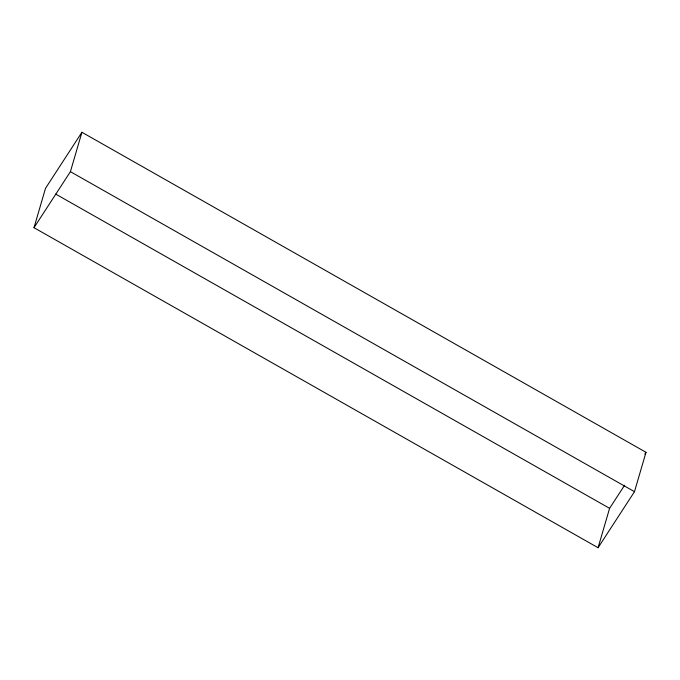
<?xml version="1.0" encoding="UTF-8"?>
<svg xmlns="http://www.w3.org/2000/svg" width="680" height="680" viewBox="0 0 680 680"><rect width="100%" height="100%" fill="white"/><g stroke="black" fill="none" stroke-linecap="round" stroke-linejoin="round"><path stroke-width="1.02" d="M34 227.698L45.517 188.309L81.923 132.277L646 452.302L634.483 491.691L598.077 547.723L34 227.698L70.406 171.666L81.923 132.277M598.077 547.723L609.594 508.334L624.623 485.214M644.844 454.079L646 452.302M70.406 171.666L634.483 491.691M55.675 194.072L609.594 508.334"/></g></svg>
